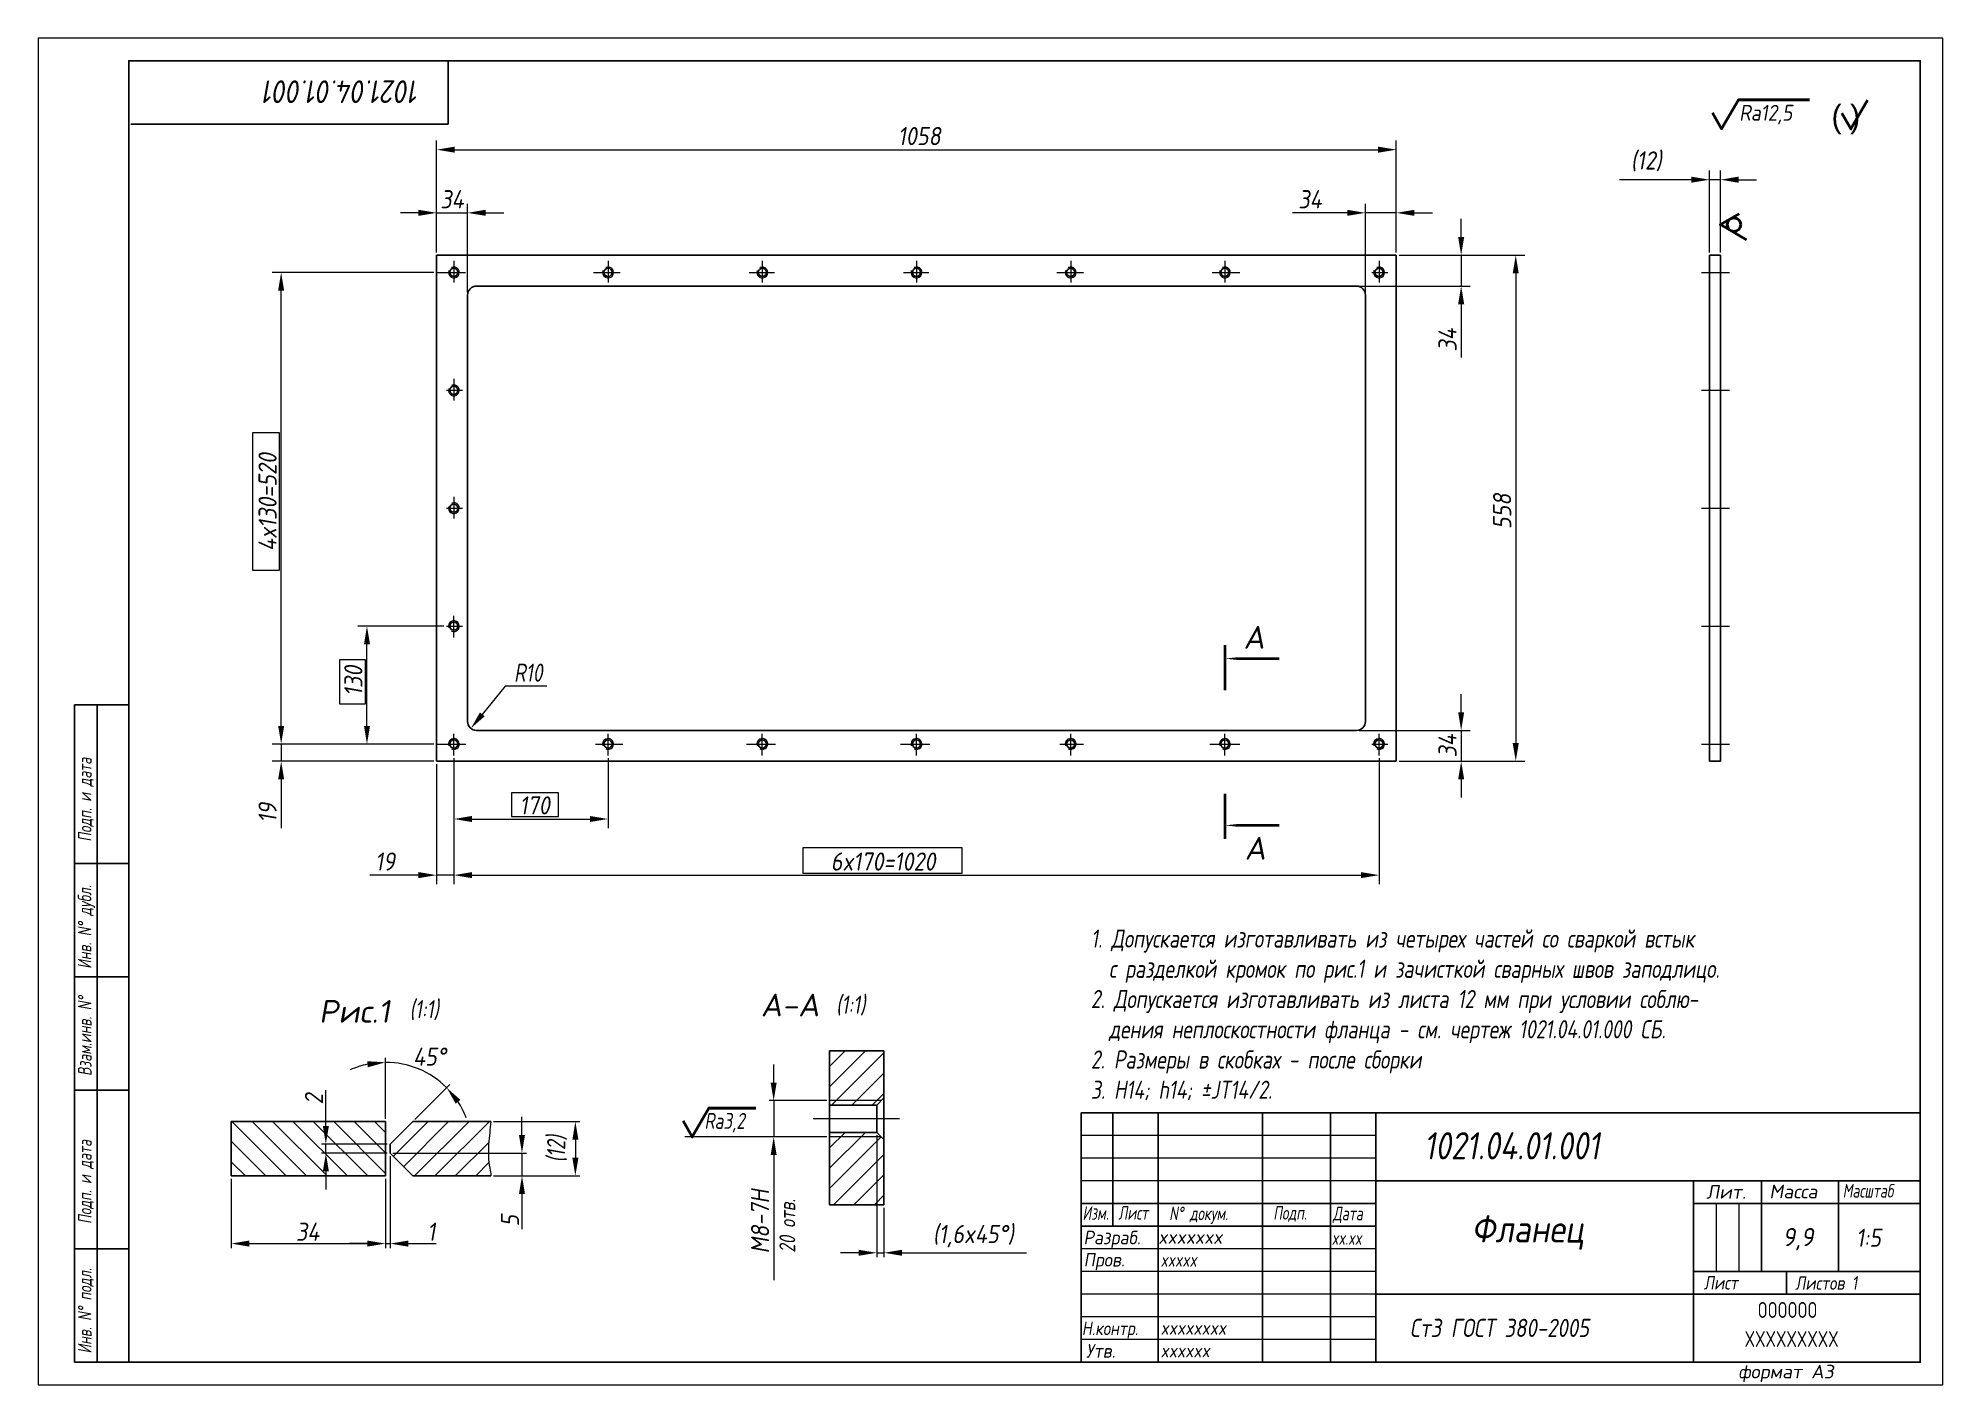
# Model space of a CAD drawing. Header units: millimetres. Extents: x 2562 to 2982, y -260 to 37.
import ezdxf

# ---------------------------------------------------------------- set-up
doc = ezdxf.new("R2010")
doc.units = ezdxf.units.MM
doc.linetypes.add('CENTER', pattern=[50.8, 31.75, -6.35, 6.35, -6.35])
for name, color, linetype, lineweight in [('Ax', 1, 'CENTER', 18), ('Dim', 3, 'Continuous', 40), ('Hatch', 5, 'Continuous', 18), ('Slim', 8, 'Continuous', 18), ('Text', 2, 'Continuous', 40), ('Wide', 31, 'Continuous', 60)]:
    doc.layers.add(name, color=color, linetype=linetype, lineweight=lineweight)
doc.styles.add('курсив', font='romans.shx', dxfattribs={"oblique": 10})
doc.styles.add('курсив 0_75', font='romans.shx', dxfattribs={"width": 0.75, "oblique": 10})
doc.styles.add('курсив 0_85', font='romans.shx', dxfattribs={"width": 0.85, "oblique": 10})
doc.dimstyles.new('к1_1', dxfattribs={"dimtxt": 4, "dimasz": 4, "dimexe": 1, "dimexo": 0.625, "dimtad": 1, "dimtxsty": 'курсив 0_85', "dimcen": 0, "dimadec": 0, "dimazin": 0, "dimtfac": 1, "dimtmove": 0, "dimatfit": 3, "dimldrblk": 'DOTSMALL', "dimfxl": 1, "dimlwd": 18, "dimlwe": 18, "dimarcsym": 0})
doc.dimstyles.new('к1_1св', dxfattribs={"dimtxt": 4, "dimasz": 4, "dimexe": 2, "dimexo": 0.625, "dimgap": 1, "dimtad": 1, "dimtoh": 1, "dimtxsty": 'курсив 0_75', "dimcen": 0, "dimadec": 0, "dimazin": 0, "dimtfac": 1, "dimtmove": 0, "dimatfit": 3, "dimldrblk": 'DOTSMALL', "dimfxl": 1, "dimlwd": 18, "dimlwe": 18, "dimarcsym": 0})
doc.dimstyles.new('к1_5', dxfattribs={"dimtxt": 4, "dimasz": 4, "dimexe": 2, "dimexo": 0.625, "dimgap": 1, "dimtad": 1, "dimlfac": 5, "dimtxsty": 'курсив 0_85', "dimcen": 0, "dimadec": 1, "dimazin": 0, "dimtp": 0.0165, "dimtm": 0.0075, "dimtfac": 1, "dimtmove": 0, "dimatfit": 3, "dimldrblk": 'DOTSMALL', "dimfxl": 1, "dimlwd": 18, "dimlwe": 18, "dimarcsym": 0})
pattern_1 = [(45, (-13043.6717, -5786.8774), (-2.24506403, 2.24506403), [])]

# ---------------------------------------------------------------- blocks, each defined once
blk = doc.blocks.new('*D300')
at = {"layer": 'Defpoints', "color": 0, "transparency": 16777216}
for p in [(2625.95, -208.95), (2640.1, -206.95), (2640.1, -208.95)]:
    blk.add_point(p, dxfattribs=at)
at = {"layer": 'Dim', "color": 0, "lineweight": 18, "transparency": 16777216}
for p, q in [((2625.95, -202.95), (2625.95, -195.03)), ((2639.47, -206.95), (2624.95, -206.95)), ((2639.47, -208.95), (2624.95, -208.95)), ((2625.95, -208.95), (2625.95, -206.95)), ((2625.95, -212.95), (2625.95, -216.95))]:
    blk.add_line(p, q, dxfattribs=at)
at = {"layer": 'Dim', "color": 0, "transparency": 16777216}
for points in [[(2625.28, -202.95), (2626.61, -202.95), (2625.95, -206.95)], [(2625.28, -212.95), (2626.61, -212.95), (2625.95, -208.95)]]:
    blk.add_solid(points, dxfattribs=at)
at = {"layer": 'Dim', "color": 0, "transparency": 16777216, "insert": (2623.32, -196.99), "char_height": 4, "attachment_point": 5, "rotation": 90, "style": 'курсив 0_85'}
blk.add_mtext('2', dxfattribs=at)
blk = doc.blocks.new('_DotSmall')
at = {"color": 0, "linetype": 'ByBlock', "const_width": 0.5}
blk.add_lwpolyline([(-122670.93, 17467.94, 1), (-122670.8, 17467.94, 1)], format="xyb", close=True, dxfattribs=at)
blk = doc.blocks.new('*D301')
at = {"layer": 'Defpoints', "color": 0, "transparency": 16777216}
for p in [(2640.1, -208.95), (2639.1, -213.95), (2640.1, -228.87)]:
    blk.add_point(p, dxfattribs=at)
at = {"layer": 'Dim', "color": 0, "lineweight": 18, "transparency": 16777216}
for p, q in [((2640.1, -209.58), (2640.1, -229.87)), ((2639.1, -214.58), (2639.1, -229.87)), ((2635.1, -228.87), (2631.1, -228.87)), ((2639.1, -228.87), (2640.1, -228.87)), ((2644.1, -228.87), (2650.29, -228.87))]:
    blk.add_line(p, q, dxfattribs=at)
at = {"layer": 'Dim', "color": 0, "transparency": 16777216}
for points in [[(2635.1, -228.2), (2635.1, -229.54), (2639.1, -228.87)], [(2644.1, -228.2), (2644.1, -229.54), (2640.1, -228.87)]]:
    blk.add_solid(points, dxfattribs=at)
at = {"layer": 'Dim', "color": 0, "transparency": 16777216, "insert": (2649.2, -226.25), "char_height": 4, "attachment_point": 5, "style": 'курсив 0_85'}
blk.add_mtext('1', dxfattribs=at)
blk = doc.blocks.new('*D302')
at = {"layer": 'Defpoints', "color": 0, "transparency": 16777216}
for p in [(2644.03, -189.55), (2639.1, -201.95), (2645.1, -201.95), (2640.1, -206.95), (2639.1, -213.95)]:
    blk.add_point(p, dxfattribs=at)
at = {"layer": 'Dim', "color": 0, "lineweight": 18, "transparency": 16777216}
for p, q in [((2639.1, -201.33), (2639.1, -187.9)), ((2645.54, -201.51), (2653.28, -193.77))]:
    blk.add_line(p, q, dxfattribs=at)
for start, end in [(45, 90), (102.0534, 114.1068), (20.8932, 32.9466)]:
    blk.add_arc((2639.1, -207.95), 19.05, start, end, dxfattribs=at)
at = {"layer": 'Dim', "color": 0, "transparency": 16777216}
for points in [[(2635.05, -188.66), (2635.19, -189.99), (2639.1, -188.9)], [(2654.57, -198.01), (2655.6, -197.17), (2652.57, -194.48)]]:
    blk.add_solid(points, dxfattribs=at)
at = {"layer": 'Dim', "color": 0, "transparency": 16777216, "insert": (2648.81, -187.64), "char_height": 4, "attachment_point": 5, "style": 'курсив 0_85'}
blk.add_mtext('45°', dxfattribs=at)
blk = doc.blocks.new('*D303')
at = {"layer": 'Defpoints', "color": 0, "transparency": 16777216}
for p in [(2657.91, -115.25), (2659.17, -113.71)]:
    blk.add_point(p, dxfattribs=at)
at = {"layer": 'Dim', "color": 0, "lineweight": 18, "transparency": 16777216}
for p, q in [((2665.5, -105.97), (2660.44, -112.16)), ((2674.65, -105.97), (2665.5, -105.97))]:
    blk.add_line(p, q, dxfattribs=at)
at = {"layer": 'Dim', "color": 0, "transparency": 16777216}
blk.add_solid([(2659.92, -111.74), (2660.96, -112.58), (2657.91, -115.25)], dxfattribs=at)
at = {"layer": 'Dim', "color": 0, "transparency": 16777216, "insert": (2670.57, -102.97), "char_height": 4, "attachment_point": 5, "style": 'курсив 0_75'}
blk.add_mtext('R10', dxfattribs=at)
blk = doc.blocks.new('*D304')
at = {"layer": 'Defpoints', "color": 0, "transparency": 16777216}
for p in [(2640.1, -208.95), (2662.32, -213.95), (2669.19, -213.95)]:
    blk.add_point(p, dxfattribs=at)
at = {"layer": 'Dim', "color": 0, "lineweight": 18, "transparency": 16777216}
for p, q in [((2669.19, -204.95), (2669.19, -200.95)), ((2640.72, -208.95), (2670.19, -208.95)), ((2669.19, -208.95), (2669.19, -213.95)), ((2662.94, -213.95), (2670.19, -213.95)), ((2669.19, -217.95), (2669.19, -225.72))]:
    blk.add_line(p, q, dxfattribs=at)
at = {"layer": 'Dim', "color": 0, "transparency": 16777216}
for points in [[(2668.52, -204.95), (2669.85, -204.95), (2669.19, -208.95)], [(2668.52, -217.95), (2669.85, -217.95), (2669.19, -213.95)]]:
    blk.add_solid(points, dxfattribs=at)
at = {"layer": 'Dim', "color": 0, "transparency": 16777216, "insert": (2666.56, -223.83), "char_height": 4, "attachment_point": 5, "rotation": 90, "style": 'курсив 0_85'}
blk.add_mtext('5', dxfattribs=at)
blk = doc.blocks.new('*D305')
at = {"layer": 'Defpoints', "color": 0, "transparency": 16777216}
for p in [(2662.32, -201.95), (2662.32, -213.95), (2680.96, -213.95)]:
    blk.add_point(p, dxfattribs=at)
at = {"layer": 'Dim', "color": 0, "lineweight": 18, "transparency": 16777216}
for p, q in [((2662.94, -201.95), (2681.96, -201.95)), ((2680.96, -205.95), (2680.96, -209.95)), ((2662.94, -213.95), (2681.96, -213.95))]:
    blk.add_line(p, q, dxfattribs=at)
at = {"layer": 'Dim', "color": 0, "transparency": 16777216}
for points in [[(2680.3, -205.95), (2681.63, -205.95), (2680.96, -201.95)], [(2680.3, -209.95), (2681.63, -209.95), (2680.96, -213.95)]]:
    blk.add_solid(points, dxfattribs=at)
at = {"layer": 'Dim', "color": 0, "transparency": 16777216, "insert": (2676.92, -207.97), "char_height": 4, "attachment_point": 5, "rotation": 90, "style": 'курсив 0_75'}
blk.add_mtext('(12)', dxfattribs=at)
blk = doc.blocks.new('*D306')
at = {"layer": 'Defpoints', "color": 0, "transparency": 16777216}
for p in [(2605.1, -213.95), (2639.1, -213.95), (2639.1, -228.87)]:
    blk.add_point(p, dxfattribs=at)
at = {"layer": 'Dim', "color": 0, "lineweight": 18, "transparency": 16777216}
for p, q in [((2605.1, -214.58), (2605.1, -229.87)), ((2639.1, -214.58), (2639.1, -229.87)), ((2609.1, -228.87), (2635.1, -228.87))]:
    blk.add_line(p, q, dxfattribs=at)
at = {"layer": 'Dim', "color": 0, "transparency": 16777216}
for points in [[(2609.1, -228.2), (2609.1, -229.54), (2605.1, -228.87)], [(2635.1, -228.2), (2635.1, -229.54), (2639.1, -228.87)]]:
    blk.add_solid(points, dxfattribs=at)
at = {"layer": 'Dim', "color": 0, "transparency": 16777216, "insert": (2621.94, -226.25), "char_height": 4, "attachment_point": 5, "style": 'курсив 0_85'}
blk.add_mtext('34', dxfattribs=at)
blk = doc.blocks.new('*D307')
at = {"layer": 'Defpoints', "color": 0, "transparency": 16777216}
for p in [(2861.97, -10.91), (2861.97, -122.51), (2888.31, -122.51)]:
    blk.add_point(p, dxfattribs=at)
at = {"layer": 'Dim', "color": 0, "lineweight": 18, "transparency": 16777216}
for p, q in [((2862.6, -10.91), (2890.31, -10.91)), ((2888.31, -14.91), (2888.31, -118.51)), ((2862.6, -122.51), (2890.31, -122.51))]:
    blk.add_line(p, q, dxfattribs=at)
at = {"layer": 'Dim', "color": 0, "transparency": 16777216}
for points in [[(2887.64, -14.91), (2888.97, -14.91), (2888.31, -10.91)], [(2887.64, -118.51), (2888.97, -118.51), (2888.31, -122.51)]]:
    blk.add_solid(points, dxfattribs=at)
at = {"layer": 'Dim', "color": 0, "transparency": 16777216, "insert": (2885.31, -67.41), "char_height": 4, "attachment_point": 5, "rotation": 90, "style": 'курсив 0_85'}
blk.add_mtext('558', dxfattribs=at)
blk = doc.blocks.new('*D308')
at = {"layer": 'Defpoints', "color": 0, "transparency": 16777216}
for p in [(2861.97, 12.36), (2650.37, -10.91), (2861.97, -10.91)]:
    blk.add_point(p, dxfattribs=at)
at = {"layer": 'Dim', "color": 0, "lineweight": 18, "transparency": 16777216}
for p, q in [((2650.37, -10.28), (2650.37, 14.36)), ((2861.97, -10.28), (2861.97, 14.36)), ((2654.37, 12.36), (2857.97, 12.36))]:
    blk.add_line(p, q, dxfattribs=at)
at = {"layer": 'Dim', "color": 0, "transparency": 16777216}
for points in [[(2654.37, 13.03), (2654.37, 11.69), (2650.37, 12.36)], [(2857.97, 13.03), (2857.97, 11.69), (2861.97, 12.36)]]:
    blk.add_solid(points, dxfattribs=at)
at = {"layer": 'Dim', "color": 0, "transparency": 16777216, "insert": (2756.79, 15.36), "char_height": 4, "attachment_point": 5, "style": 'курсив 0_85'}
blk.add_mtext('1058', dxfattribs=at)
blk = doc.blocks.new('*D309')
at = {"layer": 'Defpoints', "color": 0, "transparency": 16777216}
for p in [(2654.17, -121.24), (2688.17, -121.24), (2688.17, -135.24)]:
    blk.add_point(p, dxfattribs=at)
at = {"layer": 'Dim', "color": 0, "lineweight": 18, "transparency": 16777216}
for p, q in [((2654.17, -121.86), (2654.17, -137.24)), ((2688.17, -121.86), (2688.17, -137.24)), ((2658.17, -135.24), (2684.17, -135.24))]:
    blk.add_line(p, q, dxfattribs=at)
at = {"layer": 'Dim', "color": 0, "transparency": 16777216}
for points in [[(2658.17, -134.57), (2658.17, -135.91), (2654.17, -135.24)], [(2684.17, -134.57), (2684.17, -135.91), (2688.17, -135.24)]]:
    blk.add_solid(points, dxfattribs=at)
at = {"layer": 'Dim', "color": 0, "transparency": 16777216, "insert": (2671.99, -132.24), "char_height": 4, "attachment_point": 5, "style": 'курсив 0_85'}
blk.add_mtext('170', dxfattribs=at)
blk = doc.blocks.new('*D310')
at = {"layer": 'Defpoints', "color": 0, "transparency": 16777216}
for p in [(2654.17, -121.24), (2858.17, -121.24), (2858.17, -147.62)]:
    blk.add_point(p, dxfattribs=at)
at = {"layer": 'Dim', "color": 0, "lineweight": 18, "transparency": 16777216}
for p, q in [((2654.17, -121.86), (2654.17, -149.62)), ((2858.17, -121.86), (2858.17, -149.62)), ((2658.17, -147.62), (2854.17, -147.62))]:
    blk.add_line(p, q, dxfattribs=at)
at = {"layer": 'Dim', "color": 0, "transparency": 16777216}
for points in [[(2658.17, -146.95), (2658.17, -148.28), (2654.17, -147.62)], [(2854.17, -146.95), (2854.17, -148.28), (2858.17, -147.62)]]:
    blk.add_solid(points, dxfattribs=at)
at = {"layer": 'Dim', "color": 0, "transparency": 16777216, "insert": (2748.82, -144.62), "char_height": 4, "attachment_point": 5, "style": 'курсив 0_85'}
blk.add_mtext('6x170=1020', dxfattribs=at)
blk = doc.blocks.new('*D311')
at = {"layer": 'Defpoints', "color": 0, "transparency": 16777216}
for p in [(2654.17, -121.24), (2650.37, -122.51), (2654.17, -147.62)]:
    blk.add_point(p, dxfattribs=at)
at = {"layer": 'Dim', "color": 0, "lineweight": 18, "transparency": 16777216}
for p, q in [((2650.37, -123.13), (2650.37, -149.62)), ((2654.17, -121.86), (2654.17, -149.62)), ((2646.37, -147.62), (2635.62, -147.62)), ((2654.17, -147.62), (2650.37, -147.62)), ((2658.17, -147.62), (2662.17, -147.62))]:
    blk.add_line(p, q, dxfattribs=at)
at = {"layer": 'Dim', "color": 0, "transparency": 16777216}
for points in [[(2646.37, -146.95), (2646.37, -148.28), (2650.37, -147.62)], [(2658.17, -146.95), (2658.17, -148.28), (2654.17, -147.62)]]:
    blk.add_solid(points, dxfattribs=at)
at = {"layer": 'Dim', "color": 0, "transparency": 16777216, "insert": (2639, -144.62), "char_height": 4, "attachment_point": 5, "style": 'курсив 0_85'}
blk.add_mtext('19', dxfattribs=at)
blk = doc.blocks.new('*D312')
at = {"layer": 'Defpoints', "color": 0, "transparency": 16777216}
for p in [(2616.09, -118.71), (2650.37, -118.71), (2650.37, -122.51)]:
    blk.add_point(p, dxfattribs=at)
at = {"layer": 'Dim', "color": 0, "lineweight": 18, "transparency": 16777216}
for p, q in [((2616.09, -114.71), (2616.09, -110.71)), ((2649.75, -118.71), (2614.09, -118.71)), ((2616.09, -118.71), (2616.09, -122.51)), ((2649.75, -122.51), (2614.09, -122.51)), ((2616.09, -126.51), (2616.09, -137.26))]:
    blk.add_line(p, q, dxfattribs=at)
at = {"layer": 'Dim', "color": 0, "transparency": 16777216}
for points in [[(2615.42, -114.71), (2616.75, -114.71), (2616.09, -118.71)], [(2615.42, -126.51), (2616.75, -126.51), (2616.09, -122.51)]]:
    blk.add_solid(points, dxfattribs=at)
at = {"layer": 'Dim', "color": 0, "transparency": 16777216, "insert": (2613.09, -133.88), "char_height": 4, "attachment_point": 5, "rotation": 90, "style": 'курсив 0_85'}
blk.add_mtext('19', dxfattribs=at)
blk = doc.blocks.new('*D313')
at = {"layer": 'Defpoints', "color": 0, "transparency": 16777216}
for p in [(2616.09, -14.71), (2650.37, -14.71), (2650.37, -118.71)]:
    blk.add_point(p, dxfattribs=at)
at = {"layer": 'Dim', "color": 0, "lineweight": 18, "transparency": 16777216}
for p, q in [((2649.75, -14.71), (2614.09, -14.71)), ((2616.09, -114.71), (2616.09, -18.71)), ((2649.75, -118.71), (2614.09, -118.71))]:
    blk.add_line(p, q, dxfattribs=at)
at = {"layer": 'Dim', "color": 0, "transparency": 16777216}
for points in [[(2615.42, -18.71), (2616.75, -18.71), (2616.09, -14.71)], [(2615.42, -114.71), (2616.75, -114.71), (2616.09, -118.71)]]:
    blk.add_solid(points, dxfattribs=at)
at = {"layer": 'Dim', "color": 0, "transparency": 16777216, "insert": (2613.09, -65.34), "char_height": 4, "attachment_point": 5, "rotation": 90, "style": 'курсив 0_85'}
blk.add_mtext('4x130=520', dxfattribs=at)
blk = doc.blocks.new('*D314')
at = {"layer": 'Defpoints', "color": 0, "transparency": 16777216}
for p in [(2635.01, -92.71), (2652.58, -92.71), (2650.37, -118.71)]:
    blk.add_point(p, dxfattribs=at)
at = {"layer": 'Dim', "color": 0, "lineweight": 18, "transparency": 16777216}
for p, q in [((2651.95, -92.71), (2633.01, -92.71)), ((2635.01, -114.71), (2635.01, -96.71)), ((2649.75, -118.71), (2633.01, -118.71))]:
    blk.add_line(p, q, dxfattribs=at)
at = {"layer": 'Dim', "color": 0, "transparency": 16777216}
for points in [[(2634.35, -96.71), (2635.68, -96.71), (2635.01, -92.71)], [(2634.35, -114.71), (2635.68, -114.71), (2635.01, -118.71)]]:
    blk.add_solid(points, dxfattribs=at)
at = {"layer": 'Dim', "color": 0, "transparency": 16777216, "insert": (2632.01, -104.78), "char_height": 4, "attachment_point": 5, "rotation": 90, "style": 'курсив 0_85'}
blk.add_mtext('130', dxfattribs=at)
blk = doc.blocks.new('*D315')
at = {"layer": 'Defpoints', "color": 0, "transparency": 16777216}
for p in [(2657.17, -1.57), (2650.37, -10.91), (2657.17, -19.71)]:
    blk.add_point(p, dxfattribs=at)
at = {"layer": 'Dim', "color": 0, "lineweight": 18, "transparency": 16777216}
for p, q in [((2650.37, -10.28), (2650.37, 0.43)), ((2657.17, -19.08), (2657.17, 0.43)), ((2646.37, -1.57), (2642.37, -1.57)), ((2650.37, -1.57), (2657.17, -1.57)), ((2661.17, -1.57), (2665.17, -1.57))]:
    blk.add_line(p, q, dxfattribs=at)
at = {"layer": 'Dim', "color": 0, "transparency": 16777216}
for points in [[(2646.37, -0.9), (2646.37, -2.23), (2650.37, -1.57)], [(2661.17, -0.9), (2661.17, -2.23), (2657.17, -1.57)]]:
    blk.add_solid(points, dxfattribs=at)
at = {"layer": 'Dim', "color": 0, "transparency": 16777216, "insert": (2653.77, 1.43), "char_height": 4, "attachment_point": 5, "style": 'курсив 0_85'}
blk.add_mtext('34', dxfattribs=at)
blk = doc.blocks.new('*D316')
at = {"layer": 'Defpoints', "color": 0, "transparency": 16777216}
for p in [(2853.17, -115.71), (2861.97, -122.51), (2876.27, -122.51)]:
    blk.add_point(p, dxfattribs=at)
at = {"layer": 'Dim', "color": 0, "lineweight": 18, "transparency": 16777216}
for p, q in [((2876.27, -111.71), (2876.27, -107.71)), ((2853.8, -115.71), (2878.27, -115.71)), ((2876.27, -115.71), (2876.27, -122.51)), ((2862.6, -122.51), (2878.27, -122.51)), ((2876.27, -126.51), (2876.27, -130.51))]:
    blk.add_line(p, q, dxfattribs=at)
at = {"layer": 'Dim', "color": 0, "transparency": 16777216}
for points in [[(2875.61, -111.71), (2876.94, -111.71), (2876.27, -115.71)], [(2875.61, -126.51), (2876.94, -126.51), (2876.27, -122.51)]]:
    blk.add_solid(points, dxfattribs=at)
at = {"layer": 'Dim', "color": 0, "transparency": 16777216, "insert": (2873.27, -119.11), "char_height": 4, "attachment_point": 5, "rotation": 90, "style": 'курсив 0_85'}
blk.add_mtext('34', dxfattribs=at)
blk = doc.blocks.new('*D317')
at = {"layer": 'Defpoints', "color": 0, "transparency": 16777216}
for p in [(2933.43, 5.74), (2931.03, -10.91), (2933.43, -10.91)]:
    blk.add_point(p, dxfattribs=at)
at = {"layer": 'Dim', "color": 0, "lineweight": 18, "transparency": 16777216}
for p, q in [((2927.03, 5.74), (2911.17, 5.74)), ((2931.03, -10.28), (2931.03, 7.74)), ((2933.43, 5.74), (2931.03, 5.74)), ((2933.43, -10.28), (2933.43, 7.74)), ((2937.43, 5.74), (2941.43, 5.74))]:
    blk.add_line(p, q, dxfattribs=at)
at = {"layer": 'Dim', "color": 0, "transparency": 16777216}
for points in [[(2927.03, 6.41), (2927.03, 5.07), (2931.03, 5.74)], [(2937.43, 6.41), (2937.43, 5.07), (2933.43, 5.74)]]:
    blk.add_solid(points, dxfattribs=at)
at = {"layer": 'Dim', "color": 0, "transparency": 16777216, "insert": (2917.1, 9.79), "char_height": 4, "attachment_point": 5, "style": 'курсив 0_85'}
blk.add_mtext('(12)', dxfattribs=at)
blk = doc.blocks.new('*D318')
at = {"layer": 'Defpoints', "color": 0, "transparency": 16777216}
for p in [(2737, -197.35), (2724.69, -205.35), (2737, -205.35)]:
    blk.add_point(p, dxfattribs=at)
at = {"layer": 'Dim', "color": 0, "lineweight": 18, "transparency": 16777216}
for p, q in [((2724.69, -193.35), (2724.69, -189.35)), ((2736.38, -197.35), (2723.69, -197.35)), ((2724.69, -197.35), (2724.69, -205.35)), ((2736.38, -205.35), (2723.69, -205.35)), ((2724.69, -209.35), (2724.69, -236.94))]:
    blk.add_line(p, q, dxfattribs=at)
at = {"layer": 'Dim', "color": 0, "transparency": 16777216}
for points in [[(2724.02, -193.35), (2725.35, -193.35), (2724.69, -197.35)], [(2724.02, -209.35), (2725.35, -209.35), (2724.69, -205.35)]]:
    blk.add_solid(points, dxfattribs=at)
at = {"layer": 'Dim', "color": 0, "transparency": 16777216, "insert": (2721.69, -225.14), "char_height": 4, "attachment_point": 5, "rotation": 90, "style": 'курсив 0_85'}
blk.add_mtext(' M8-7H ', dxfattribs=at)
blk = doc.blocks.new('*D319')
at = {"layer": 'Defpoints', "color": 0, "transparency": 16777216}
for p in [(2747.4, -204.35), (2749, -220.35), (2749, -230.9)]:
    blk.add_point(p, dxfattribs=at)
at = {"layer": 'Dim', "color": 0, "lineweight": 18, "transparency": 16777216}
for p, q in [((2747.4, -204.97), (2747.4, -231.9)), ((2749, -220.97), (2749, -231.9)), ((2743.4, -230.9), (2739.4, -230.9)), ((2747.4, -230.9), (2749, -230.9)), ((2753, -230.9), (2780.42, -230.9))]:
    blk.add_line(p, q, dxfattribs=at)
at = {"layer": 'Dim', "color": 0, "transparency": 16777216}
for points in [[(2743.4, -230.23), (2743.4, -231.56), (2747.4, -230.9)], [(2753, -230.23), (2753, -231.56), (2749, -230.9)]]:
    blk.add_solid(points, dxfattribs=at)
at = {"layer": 'Dim', "color": 0, "transparency": 16777216, "insert": (2768.71, -227.22), "char_height": 4, "attachment_point": 5, "style": 'курсив 0_85'}
blk.add_mtext('(1,6x45%%d)', dxfattribs=at)
blk = doc.blocks.new('*D320')
at = {"layer": 'Defpoints', "color": 0, "transparency": 16777216}
for p in [(2861.97, -1.57), (2861.97, -10.91), (2855.17, -19.71)]:
    blk.add_point(p, dxfattribs=at)
at = {"layer": 'Dim', "color": 0, "lineweight": 18, "transparency": 16777216}
for p, q in [((2855.17, -19.08), (2855.17, 0.43)), ((2861.97, -10.28), (2861.97, 0.43)), ((2851.17, -1.57), (2839.08, -1.57)), ((2861.97, -1.57), (2855.17, -1.57)), ((2865.97, -1.57), (2869.97, -1.57))]:
    blk.add_line(p, q, dxfattribs=at)
at = {"layer": 'Dim', "color": 0, "transparency": 16777216}
for points in [[(2851.17, -0.9), (2851.17, -2.23), (2855.17, -1.57)], [(2865.97, -0.9), (2865.97, -2.23), (2861.97, -1.57)]]:
    blk.add_solid(points, dxfattribs=at)
at = {"layer": 'Dim', "color": 0, "transparency": 16777216, "insert": (2842.96, 1.43), "char_height": 4, "attachment_point": 5, "style": 'курсив 0_85'}
blk.add_mtext('34', dxfattribs=at)
blk = doc.blocks.new('*D321')
at = {"layer": 'Defpoints', "color": 0, "transparency": 16777216}
for p in [(2861.97, -10.91), (2853.17, -17.71), (2876.27, -17.71)]:
    blk.add_point(p, dxfattribs=at)
at = {"layer": 'Dim', "color": 0, "lineweight": 18, "transparency": 16777216}
for p, q in [((2876.27, -6.91), (2876.27, -2.91)), ((2862.6, -10.91), (2878.27, -10.91)), ((2876.27, -10.91), (2876.27, -17.71)), ((2853.8, -17.71), (2878.27, -17.71)), ((2876.27, -21.71), (2876.27, -33.47))]:
    blk.add_line(p, q, dxfattribs=at)
at = {"layer": 'Dim', "color": 0, "transparency": 16777216}
for points in [[(2875.61, -6.91), (2876.94, -6.91), (2876.27, -10.91)], [(2875.61, -21.71), (2876.94, -21.71), (2876.27, -17.71)]]:
    blk.add_solid(points, dxfattribs=at)
at = {"layer": 'Dim', "color": 0, "transparency": 16777216, "insert": (2873.27, -29.59), "char_height": 4, "attachment_point": 5, "rotation": 90, "style": 'курсив 0_85'}
blk.add_mtext('34', dxfattribs=at)

msp = doc.modelspace()

# ---------------------------------------------------------------- hatches: boundary and pattern name
at = {"layer": 'Hatch'}
h = msp.add_hatch(dxfattribs=at)
h.set_pattern_fill('ANSI31', color=256, style=0)
h.set_pattern_definition(pattern_1)
h.paths.add_polyline_path([(2749.0006, -186.346), (2737.0006, -186.346), (2737.0006, -197.346), (2748.4006, -197.346), (2749.0006, -196.746)])
h.paths.add_polyline_path([(2748.4006, -197.346), (2737.0006, -197.346), (2737.0006, -198.346), (2747.4006, -198.346)])
h.paths.add_polyline_path([(2749.0006, -205.946), (2748.4006, -205.346), (2737.0006, -205.346), (2737.0006, -220.346), (2749.0006, -220.346)])
h.paths.add_polyline_path([(2747.4006, -204.346), (2737.0006, -204.346), (2737.0006, -205.346), (2748.4006, -205.346)])
h = msp.add_hatch(dxfattribs=at)
h.set_pattern_fill('ANSI31', color=256, angle=90, style=0)
h.set_pattern_definition([(135, (-13043.6717, -5786.8774), (-2.245064, -2.245064), [])])
h.paths.add_polyline_path([(2605.0989, -201.9514), (2605.0989, -213.9514), (2639.0989, -213.9514), (2639.0989, -201.9514)])
h = msp.add_hatch(dxfattribs=at)
h.set_pattern_fill('ANSI31', color=256, style=0)
h.set_pattern_definition(pattern_1)
edge = h.paths.add_edge_path()
edge.add_spline(control_points=[(2662.3154, -213.9514), (2662.3317, -213.3659), (2661.7942, -211.0558), (2661.6698, -207.0126), (2662.1899, -203.6167), (2662.3154, -201.9514)], knot_values=[0, 0, 0, 0, 1.75692892, 7.03374428, 12.04405062, 12.04405062, 12.04405062, 12.04405062], degree=3, periodic=0)
edge.add_line((2662.3154, -201.9514), (2645.0989, -201.9514))
edge.add_line((2645.0989, -201.9514), (2640.0989, -206.9514))
edge.add_line((2640.0989, -206.9514), (2640.0989, -208.9514))
edge.add_line((2640.0989, -208.9514), (2645.0989, -213.9514))
edge.add_line((2645.0989, -213.9514), (2662.3154, -213.9514))

# ---------------------------------------------------------------- linework, layer by layer
for p, q in [((2652.9075, 17.9723), (2652.9075, 31.9723)), ((2582.9075, 17.9723), (2652.9075, 17.9723)), ((2650.3734, -10.9064), (2650.3734, -122.5064)), ((2650.3734, -10.9064), (2861.9734, -10.9064)), ((2861.9734, -10.9064), (2861.9734, -122.5064)), ((2931.0282, -10.9064), (2931.0282, -122.5064)), ((2931.0282, -10.9064), (2933.4282, -10.9064)), ((2933.4282, -10.9064), (2933.4282, -122.5064)), ((2657.1734, -19.7064), (2657.1734, -113.7064)), ((2659.1734, -17.7064), (2853.1734, -17.7064)), ((2855.1734, -19.7064), (2855.1734, -113.7064)), ((2582.4948, -110.0338), (2570.4948, -110.0338)), ((2570.4948, -110.0338), (2570.4948, -255.0338)), ((2575.4953, -254.9635), (2575.4953, -110.0338)), ((2853.1734, -115.7064), (2659.1734, -115.7064)), ((2650.3734, -122.5064), (2861.9734, -122.5064)), ((2931.0282, -122.5064), (2933.4282, -122.5064)), ((2582.4255, -145.0336), (2570.4948, -145.035)), ((2582.4083, -170.0336), (2570.4948, -170.0332)), ((2737.0006, -220.346), (2737.0006, -186.346)), ((2737.0006, -186.346), (2749.0006, -186.346)), ((2749.0006, -186.346), (2749.0006, -220.346)), ((2582.4948, -195.0334), (2570.4948, -195.0314)), ((2747.4006, -198.346), (2749.0006, -196.746)), ((2747.4006, -198.346), (2737.0006, -198.346)), ((2747.4006, -198.346), (2747.4006, -204.346)), ((2792.4948, -255.0338), (2792.4948, -200.0338)), ((2977.4948, -200.0338), (2792.4948, -200.0338)), ((2799.4948, -200.0338), (2799.4948, -225.0338)), ((2809.4948, -200.0338), (2809.4948, -255.0338)), ((2832.4948, -200.0338), (2832.4948, -255.0338)), ((2847.4948, -200.0338), (2847.4948, -255.0338)), ((2857.4948, -200.0338), (2857.4948, -255.0338)), ((2605.0989, -201.9514), (2639.0989, -201.9514)), ((2605.0989, -213.9514), (2605.0989, -201.9514)), ((2639.0989, -201.9514), (2639.0989, -213.9514)), ((2645.0989, -201.9514), (2640.0989, -206.9514)), ((2645.0989, -201.9514), (2662.3154, -201.9514)), ((2747.4006, -204.346), (2737.0006, -204.346)), ((2747.4006, -204.346), (2749.0006, -205.946)), ((2640.0989, -206.9514), (2640.0989, -208.9514)), ((2645.0989, -213.9514), (2640.0989, -208.9514)), ((2639.0989, -213.9514), (2605.0989, -213.9514)), ((2645.0989, -213.9514), (2662.3154, -213.9514)), ((2927.4948, -215.0338), (2857.4948, -215.0338)), ((2927.4948, -215.0338), (2927.4948, -255.0338)), ((2977.4948, -215.0338), (2927.4948, -215.0338)), ((2942.4948, -215.0338), (2942.4948, -235.0338)), ((2959.4948, -215.0338), (2959.4948, -235.0338)), ((2749.0006, -220.346), (2737.0006, -220.346)), ((2857.4948, -220.0338), (2792.4948, -220.0338)), ((2977.4948, -220.0338), (2927.4948, -220.0338)), ((2857.4948, -225.0338), (2792.4948, -225.0338)), ((2582.4948, -230.0343), (2570.4948, -230.0343)), ((2977.4948, -235.0338), (2927.4948, -235.0338)), ((2947.9993, -235.0338), (2947.9993, -240.0338)), ((2927.4948, -240.0338), (2857.4948, -240.0338)), ((2977.4948, -240.0338), (2927.4948, -240.0338)), ((2570.4948, -255.0338), (2582.4948, -255.0338))]:
    msp.add_line(p, q)
msp.add_lwpolyline([(2582.4948, -255.0338), (2977.4948, -255.0338), (2977.4948, 31.9662), (2582.4948, 31.9662)], close=True)
for points in [[(2836.1734, -99.8713, 0.6, 0.6, 0), (2831.1734, -99.8713, 1.5, 0, 0), (2824.1734, -99.8713, 0.6, 0.6, 0), (2824.1734, -96.8713, 0.6, 0.6, 0), (2824.1734, -106.8713, 0.6, 0.6, 0)], [(2836.1734, -136.6467, 0.6, 0.6, 0), (2831.1734, -136.6467, 1.5, 0, 0), (2824.1734, -136.6467, 0.6, 0.6, 0), (2824.1734, -139.6467, 0.6, 0.6, 0), (2824.1734, -129.6467, 0.6, 0.6, 0)]]:
    msp.add_lwpolyline(points, format="xyseb")
for centre in [(2654.1734, -14.7064), (2688.1734, -14.7064), (2722.1734, -14.7064), (2756.1734, -14.7064), (2790.1734, -14.7064), (2824.1734, -14.7064), (2858.1734, -14.7064), (2654.1734, -40.7064), (2654.1734, -66.7064), (2654.1734, -92.7064), (2654.1734, -118.7064), (2688.1734, -118.7064), (2722.1734, -118.7064), (2756.1734, -118.7064), (2790.1734, -118.7064), (2824.1734, -118.7064), (2858.1734, -118.7064)]:
    msp.add_circle(centre, 0.9)
for centre, start, end in [((2659.1734, -19.7064), 90, 180), ((2853.1734, -19.7064), 0, 90), ((2659.1734, -113.7064), 180, 270), ((2853.1734, -113.7064), 270, 0)]:
    msp.add_arc(centre, 2, start, end)
at = {"layer": 'Ax'}
for p, q in [((2654.1734, -12.1739), (2654.1734, -16.9645)), ((2688.1734, -12.1739), (2688.1734, -16.9645)), ((2722.1734, -12.1739), (2722.1734, -16.9645)), ((2756.1734, -12.1739), (2756.1734, -16.9645)), ((2790.1734, -12.1739), (2790.1734, -16.9645)), ((2824.1734, -12.1739), (2824.1734, -16.9645)), ((2858.1734, -12.1739), (2858.1734, -16.9645)), ((2650.3734, -14.7064), (2656.737, -14.7064)), ((2684.9224, -14.7064), (2690.8028, -14.7064)), ((2719.2924, -14.7064), (2724.8678, -14.7064)), ((2753.2924, -14.7064), (2758.8678, -14.7064)), ((2787.0878, -14.7064), (2793.0265, -14.7064)), ((2821.3603, -14.7064), (2827.5049, -14.7064)), ((2856.5785, -14.7064), (2860.1079, -14.7064)), ((2929.237, -14.7064), (2935.4179, -14.7064)), ((2652.5785, -40.7064), (2656.1079, -40.7064)), ((2654.1734, -38.1739), (2654.1734, -42.9645)), ((2929.237, -40.7064), (2935.4179, -40.7064)), ((2652.5785, -66.7064), (2656.1079, -66.7064)), ((2654.1734, -64.1739), (2654.1734, -68.9645)), ((2929.237, -66.7064), (2935.4179, -66.7064)), ((2654.1734, -95.2388), (2654.1734, -90.4482)), ((2652.5785, -92.7064), (2656.1079, -92.7064)), ((2929.237, -92.7064), (2935.4179, -92.7064)), ((2654.1734, -121.2388), (2654.1734, -116.4482)), ((2688.1734, -121.2388), (2688.1734, -116.4482)), ((2722.1734, -121.2388), (2722.1734, -116.4482)), ((2756.1734, -121.2388), (2756.1734, -116.4482)), ((2790.1734, -121.2388), (2790.1734, -116.4482)), ((2824.1734, -121.2388), (2824.1734, -116.4482)), ((2858.1734, -121.2388), (2858.1734, -116.4482)), ((2650.3734, -118.7064), (2656.8365, -118.7064)), ((2685.3938, -118.7064), (2691.4271, -118.7064)), ((2718.6772, -118.7064), (2725.1144, -118.7064)), ((2752.6772, -118.7064), (2759.1144, -118.7064)), ((2787.754, -118.7064), (2793.0323, -118.7064)), ((2820.8447, -118.7064), (2827.5059, -118.7064)), ((2856.5785, -118.7064), (2860.1079, -118.7064)), ((2929.237, -118.7064), (2935.4179, -118.7064)), ((2752.439, -201.346), (2733.3979, -201.346))]:
    msp.add_line(p, q, dxfattribs=at)
at = {"layer": 'Slim'}
for p, q in [((2748.4006, -197.346), (2737.0006, -197.346)), ((2723.6866, -205.346), (2705.0799, -205.346)), ((2748.4006, -205.346), (2737.0006, -205.346)), ((2857.4948, -205.0338), (2792.4948, -205.0338)), ((2857.4948, -210.0338), (2792.4948, -210.0338)), ((2857.4948, -215.0338), (2792.4948, -215.0338)), ((2932.4948, -220.0338), (2932.4948, -235.0338)), ((2937.4948, -220.0338), (2937.4948, -235.0338)), ((2857.4948, -230.0338), (2792.4948, -230.0338)), ((2857.4948, -235.0338), (2792.4948, -235.0338)), ((2857.4948, -240.0338), (2792.4948, -240.0338)), ((2857.4948, -245.0338), (2792.4948, -245.0338)), ((2857.4948, -250.0338), (2792.4948, -250.0338))]:
    msp.add_line(p, q, dxfattribs=at)
for points in [[(2562.4948, -260.0338), (2982.4948, -260.0338), (2982.4948, 36.9662), (2562.4948, 36.9662)], [(2615.6729, -80.4177), (2609.8695, -80.4177), (2609.8695, -50.0037), (2615.6729, -50.0037)], [(2634.6279, -109.9055), (2629.0409, -109.9055), (2629.0409, -100.0826), (2634.6279, -100.0826)], [(2666.8941, -134.6741), (2677.2099, -134.6741), (2677.2099, -129.5054), (2666.8941, -129.5054)], [(2731.1472, -147.2162), (2766.2392, -147.2162), (2766.2392, -141.5631), (2731.1472, -141.5631)]]:
    msp.add_lwpolyline(points, close=True, dxfattribs=at)
for centre, start, end in [((2654.1734, -14.7064), 161.214724, 116.249598), ((2688.1734, -14.7064), 161.214724, 116.249598), ((2722.1734, -14.7064), 161.214724, 116.249598), ((2756.1734, -14.7064), 161.214724, 116.249598), ((2790.1734, -14.7064), 161.214724, 116.249598), ((2824.1734, -14.7064), 161.214724, 116.249598), ((2858.1734, -14.7064), 161.214724, 116.249598), ((2654.1734, -40.7064), 161.214724, 116.249598), ((2654.1734, -66.7064), 161.214724, 116.249598), ((2654.1734, -92.7064), 243.750402, 198.785276), ((2654.1734, -118.7064), 243.750402, 198.785276), ((2688.1734, -118.7064), 243.750402, 198.785276), ((2722.1734, -118.7064), 243.750402, 198.785276), ((2756.1734, -118.7064), 243.750402, 198.785276), ((2790.1734, -118.7064), 243.750402, 198.785276), ((2824.1734, -118.7064), 243.750402, 198.785276), ((2858.1734, -118.7064), 243.750402, 198.785276)]:
    msp.add_arc(centre, 1.2, start, end, dxfattribs=at)
msp.add_open_spline([(2662.3154, -201.9514), (2662.1899, -203.6167), (2661.6698, -207.0126), (2661.7942, -211.0558), (2662.3317, -213.3659), (2662.3154, -213.9514)], degree=3, knots=[0, 0, 0, 0, 5.01030634, 10.2871217, 12.04405062, 12.04405062, 12.04405062, 12.04405062], dxfattribs=at)
at = {"layer": 'Text'}
for points in [[(2931.6836, 20.4797), (2933.7104, 16.9691), (2937.3897, 23.3419), (2953.0529, 23.3419)], [(2960.1864, 20.4362), (2962.2132, 16.9256), (2965.8925, 23.2984)], [(2937.6035, -1.7592), (2933.4282, -4.171), (2939.1805, -7.4913)], [(2704.6969, -201.8355), (2706.7237, -205.346), (2710.403, -198.9733), (2720.7501, -198.9733)]]:
    msp.add_lwpolyline(points, dxfattribs=at)
msp.add_circle((2936.4282, -4.171), 1.5, dxfattribs=at)

# ---------------------------------------------------------------- texts
at = {"layer": 'Text', "oblique": 10}
for s, height, rotation, style, width, p in [('1021.04.01.001', 5, 180, 'курсив', 0.85, (2646.6593, 27.649)), ('Подп. и дата', 3, 90, 'курсив 0_75', 0.7, (2574.2847, -140.2507)), ('Инв. N%%D дубл.', 3, 90, 'курсив 0_75', 0.7, (2574.251, -168.2867)), ('Взам.инв. N%%D', 3, 90, 'курсив 0_75', 0.7, (2574.2847, -191.9126)), ('Подп. и дата', 3, 90, 'курсив 0_75', 0.7, (2574.2847, -224.5379)), ('20 отв.', 3.5, 90, 'курсив 0_75', 0.75, (2729.4472, -230.8826)), ('Инв. N%%D подл.', 3, 90, 'курсив 0_75', 0.7, (2574.2847, -253.1106))]:
    msp.add_text(s, height=height, rotation=rotation, dxfattribs=dict(at, style=style, width=width)).set_placement(p)
for s, height, style, width, p in [('Ra12,5', 3.5, 'курсив 0_85', 0.85, (2937.5825, 18.7504)), ('Ra3,2', 3.5, 'курсив 0_75', 0.75, (2709.4134, -203.5647)), ('1021.04.01.001', 6, 'курсив', 0.8, (2868.0756, -210.3028)), ('Масштаб', 3, 'курсив', 0.7, (2960.3914, -218.7209)), ('Изм.', 3, 'курсив', 0.7, (2792.7734, -223.6386)), ('Лист', 3, 'курсив', 0.7, (2800.6741, -223.5904)), ('N%%D докум.', 3, 'курсив', 0.7, (2811.9027, -223.711)), ('Подп.', 3, 'курсив', 0.7, (2834.8429, -223.5904)), ('Дата', 3, 'курсив', 0.7, (2847.9875, -223.7288)), ('Фланец', 6, 'курсив 0_85', 0.85, (2878.5501, -228.6241)), ('Разраб.', 3, 'курсив', 0.9, (2793.0084, -229.0283)), ('9,9', 4, 'курсив', 0.9, (2947.1706, -229.4297)), ('1:5', 4, 'курсив 0_85', 0.85, (2963.3499, -229.5785)), ('Пров.', 3, 'курсив', 0.9, (2793.0344, -233.9329)), ('xxxxx', 3, 'курсив', 0.75, (2810.0002, -233.9547)), ('Лист ', 3, 'курсив', 0.8, (2929.7574, -239.0027)), ('Листов 1', 3, 'курсив', 0.8, (2949.9036, -239.0663)), ('Н.контр.', 3, 'курсив', 0.8, (2792.625, -249.0519)), ('xxxxxxxx', 3, 'курсив 0_85', 0.85, (2810.0002, -248.9547)), ('Ст3 ГОСТ 380-2005', 4, 'курсив', 0.8, (2864.9583, -249.458)), ('Утв.', 3, 'курсив', 0.9, (2793.556, -254.0301)), ('xxxxxx', 3, 'курсив 0_85', 0.85, (2810.0002, -253.9547))]:
    msp.add_text(s, height=height, dxfattribs=dict(at, style=style, width=width)).set_placement(p)
at = {"layer": 'Text'}
msp.add_text('( )', height=5, dxfattribs=at).set_placement((2957.9435, 17.2543))
at = {"layer": 'Text', "style": 'курсив', "oblique": 10}
for s, p in [('Лит.', (2930.3385, -218.9735)), ('Масса', (2944.2317, -218.8883)), ('формат А3', (2937.3522, -258.5992))]:
    msp.add_text(s, height=3, dxfattribs=at).set_placement(p)
at = {"layer": 'Text', "ltscale": 0.8, "style": 'курсив', "oblique": 10}
for s, width, p in [('xxxxxxx', 0.95, (2809.4948, -228.9107)), ('xx.xx', 0.7, (2847.721, -229.1408))]:
    msp.add_text(s, height=3, dxfattribs=dict(at, width=width)).set_placement(p)
at = {"layer": 'Text', "ltscale": 6, "insert": (2794.6316, -159.6032), "char_height": 4, "width": 177.752582, "attachment_point": 1, "style": 'курсив 0_75'}
msp.add_mtext('1. Допускается изготавливать из четырех частей со сваркой встык\\P  с разделкой кромок по рис.1 и зачисткой сварных швов заподлицо.\\P2. Допускается изготавливать из листа 12 мм при условии соблю-\\P  дения неплоскостности фланца - см. чертеж 1021.04.01.000 СБ.\\P2. Размеры в скобках - после сборки\\P3. H14; h14; %%PJT14/2.', dxfattribs=at)
at = {"layer": 'Wide', "style": 'курсив', "oblique": 10}
for s, p in [('A', (2828.2673, -97.6711)), ('A', (2828.5263, -144.1915)), ('Рис.1', (2624.4194, -180.1602)), ('A-A', (2721.857, -178.7583))]:
    msp.add_text(s, height=5, dxfattribs=at).set_placement(p)
at = {"layer": 'Wide', "style": 'курсив 0_75', "oblique": 10, "width": 0.75}
for p in [(2644.3925, -179.1818), (2738.4397, -178.1922)]:
    msp.add_text('(1:1)', height=4, dxfattribs=at).set_placement(p)
at = {"layer": 'Wide', "lineweight": 50, "style": 'курсив', "width": 0.7}
for s, p in [('OOOOOO', (2941.6465, -245.2537)), ('XXXXXXXXX', (2938.7731, -251.6635))]:
    msp.add_text(s, height=3.5, dxfattribs=at).set_placement(p)

# ---------------------------------------------------------------- dimensions: what is measured, and where the dimension line sits
at = {"layer": 'Dim'}
for base, p1, p2, dimstyle, picture, middle in [((2861.9734, 12.3585), (2650.3734, -10.9064), (2861.9734, -10.9064), 'к1_5', '*D308', (2756.7915, 12.3585)), ((2657.1734, -1.5677), (2650.3734, -10.9064), (2657.1734, -19.7064), 'к1_5', '*D315', (2653.7734, -1.5677)), ((2861.9734, -1.5677), (2855.1734, -19.7064), (2861.9734, -10.9064), 'к1_5', '*D320', (2842.9637, -1.5677)), ((2654.1734, -147.6162), (2650.3734, -122.5064), (2654.1734, -121.2388), 'к1_5', '*D311', (2638.9952, -147.6162)), ((2688.1734, -135.2386), (2654.1734, -121.2388), (2688.1734, -121.2388), 'к1_5', '*D309', (2671.988, -135.2386)), ((2640.0989, -228.8714), (2639.0989, -213.9514), (2640.0989, -208.9514), 'к1_1', '*D301', (2649.1958, -228.8714)), ((2639.0989, -228.8714), (2605.0989, -213.9514), (2639.0989, -213.9514), 'к1_1', '*D306', (2621.9446, -228.8714))]:
    dim = msp.add_linear_dim(base=base, p1=p1, p2=p2, dimstyle=dimstyle, dxfattribs=at)
    dim.commit()
    dim.dimension.update_dxf_attribs({"geometry": picture, "text_midpoint": middle, "dimtype": 160})
for base, p1, p2, text, dimstyle, picture, middle in [((2933.4282, 5.7404), (2931.0282, -10.9064), (2933.4282, -10.9064), '(<>)', 'к1_5', '*D317', (2917.0978, 5.7404)), ((2858.1734, -147.6162), (2654.1734, -121.2388), (2858.1734, -121.2388), '6x170=<>', 'к1_5', '*D310', (2748.8209, -147.6162)), ((2749.0006, -230.8965), (2747.4006, -204.346), (2749.0006, -220.346), '(<>x45%%d)', 'к1_1', '*D319', (2768.7083, -230.8965))]:
    dim = msp.add_linear_dim(base=base, p1=p1, p2=p2, text=text, dimstyle=dimstyle, dxfattribs=at)
    dim.commit()
    dim.dimension.update_dxf_attribs({"geometry": picture, "text_midpoint": middle, "dimtype": 160})
for base, p1, p2, dimstyle, picture, middle in [((2876.2736, -17.7064), (2861.9734, -10.9064), (2853.1734, -17.7064), 'к1_5', '*D321', (2876.2736, -29.5901)), ((2888.3076, -122.5064), (2861.9734, -10.9064), (2861.9734, -122.5064), 'к1_5', '*D307', (2888.3076, -67.4063)), ((2635.0146, -92.7064), (2650.3734, -118.7064), (2652.5785, -92.7064), 'к1_5', '*D314', (2635.0146, -104.7823)), ((2876.2736, -122.5064), (2853.1734, -115.7064), (2861.9734, -122.5064), 'к1_5', '*D316', (2876.2736, -119.1064)), ((2616.0857, -118.7064), (2650.3734, -122.5064), (2650.3734, -118.7064), 'к1_5', '*D312', (2616.0857, -133.8846)), ((2625.9459, -208.9514), (2640.0989, -206.9514), (2640.0989, -208.9514), 'к1_1', '*D300', (2625.9459, -196.9885)), ((2669.1854, -213.9514), (2640.0989, -208.9514), (2662.3154, -213.9514), 'к1_1', '*D304', (2669.1854, -223.8333))]:
    dim = msp.add_linear_dim(base=base, p1=p1, p2=p2, angle=90, dimstyle=dimstyle, dxfattribs=at)
    dim.commit()
    dim.dimension.update_dxf_attribs({"geometry": picture, "text_midpoint": middle, "dimtype": 160})
dim = msp.add_linear_dim(base=(2616.0857, -14.7064), p1=(2650.3734, -118.7064), p2=(2650.3734, -14.7064), angle=90, text='4x130=<>', dimstyle='к1_5', dxfattribs=at)
dim.commit()
dim.dimension.update_dxf_attribs({"geometry": '*D313', "text_midpoint": (2616.0857, -65.3399), "dimtype": 160})
dim = msp.add_radius_dim(center=(2659.1734, -113.7064), mpoint=(2657.9073, -115.2546), text='R10', dimstyle='к1_1св', dxfattribs=at)
dim.commit()
dim.dimension.update_dxf_attribs({"geometry": '*D303', "text_midpoint": (2670.5748, -105.965), "dimtype": 164})
dim = msp.add_angular_dim_2l(base=(2644.0291, -189.5514), line1=((2639.0989, -201.9514), (2639.0989, -213.9514)), line2=((2645.0989, -201.9514), (2640.0989, -206.9514)), dimstyle='к1_1', override={"dimtmove": 1}, dxfattribs=at)
dim.commit()
dim.dimension.update_dxf_attribs({"geometry": '*D302', "text_midpoint": (2648.8122, -187.6383), "dimtype": 162})
for base, p1, p2, text, override, picture, middle in [((2724.6866, -205.346), (2737.0006, -197.346), (2737.0006, -205.346), ' M8-7H ', {"dimgap": 1}, '*D318', (2724.6866, -225.1415)), ((2680.9647, -213.9514), (2662.3154, -201.9514), (2662.3154, -213.9514), '(<>)', {"dimgap": 1, "dimtxsty": 'курсив 0_75'}, '*D305', (2680.9647, -207.9713))]:
    dim = msp.add_linear_dim(base=base, p1=p1, p2=p2, angle=90, text=text, dimstyle='к1_1', override=override, dxfattribs=at)
    dim.commit()
    dim.dimension.update_dxf_attribs({"geometry": picture, "text_midpoint": middle, "dimtype": 160})

doc.saveas('drawing.dxf')
